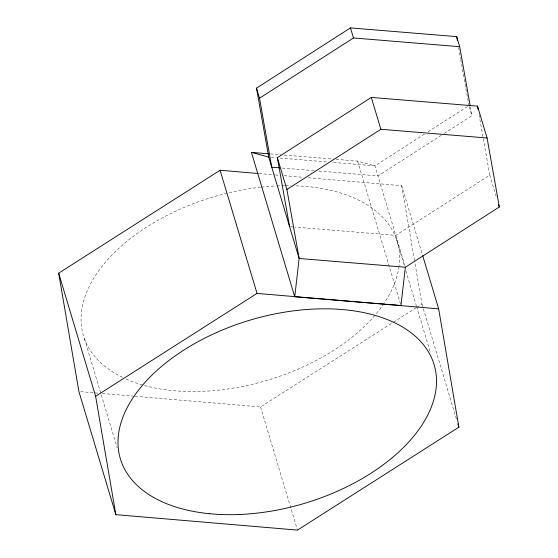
<?xml version="1.0" encoding="UTF-8"?>
<svg xmlns="http://www.w3.org/2000/svg" width="558" height="558" viewBox="0 0 558 558"><rect width="100%" height="100%" fill="white"/><g stroke="black" fill="none" stroke-linecap="round" stroke-linejoin="round"><path stroke-width="0.42" stroke-dasharray="2.79 2.09" d="M424.478 134.094L374.948 165.852L331.773 162.301M428.119 131.758L467.458 106.543M441.336 135.287L377.961 175.916L317.516 170.95M444.252 133.418L471.935 115.673L470.268 106.306M479.036 114.662L489.771 175.121L395.803 235.371L294.77 227.064M135.12 396.285L260.53 406.949L392.588 322.747M393.32 322.28L416.066 307.779M416.798 307.312L421.932 304.04L414.901 262.874M270.421 153.938L280.779 154.789M284.231 155.075L332.589 159.051M336.042 159.33L357.629 161.109L374.948 165.852L404.864 265.587M271.327 157.335L276.503 157.761M279.963 158.047L327.455 161.946M282.118 168.035L314.063 170.664M290.453 226.708L293.906 226.994M259.003 173.566L274.571 174.884M275.436 174.961L279.76 175.331M284.085 175.693L303.113 177.311M308.302 177.751L401.711 185.695L422.434 254.762M80.624 391.653L97.922 393.125M102.247 393.495L134.255 396.215M469.145 106.383L471.935 115.673M489.771 175.121L496.627 197.992M421.932 304.04L456.883 420.537M396.131 238.378L404.376 265.838M405.868 270.832L416.359 305.784M416.603 306.614L430.588 353.214M357.629 161.109L400.449 303.824M260.53 406.949L297.477 530.1M84.474 338.825L117.18 447.83M458.634 47.702L460.601 58.771M460.755 59.622L464.075 78.357M464.228 79.208L468.915 105.608M401.711 185.695L414.754 262.016M296.019 185.828A163.787 95.578 -16.7 0 1 399.103 265.65M398.991 266.494A163.787 95.578 -16.7 0 1 384.399 302.806M383.946 303.482A163.787 95.578 -16.7 0 1 375.374 314.754M374.843 315.375A163.787 95.578 -16.7 0 1 125.592 378.805M122.544 377.382A163.787 95.578 -16.7 0 1 99.038 270.33A163.787 95.578 -16.7 0 1 260.614 187.216M261.479 187.118A163.787 95.578 -16.7 0 1 276.036 185.954M276.88 185.919A163.787 95.578 -16.7 0 1 284.796 185.681M285.668 185.674A163.787 95.578 -16.7 0 1 290.878 185.688"/><path stroke-width="0.84" d="M405.359 267.219L400.951 305.491L294.736 296.758L299.144 258.487L286.903 189.511L277.347 157.663L371.314 97.42L477.529 106.146L487.085 138L499.326 206.976L405.359 267.219L299.144 258.487L268.733 157.119L256.492 88.143L350.459 27.9L456.674 36.633L459.694 46.698L470.122 105.455M279.523 167.825L271.753 167.184L259.512 98.208L353.479 37.965L459.694 46.698M286.903 189.511L380.87 129.268L487.085 138M422.685 255.592L438.658 308.846L458.885 427.191L297.477 530.1L115.848 514.664L78.894 391.507L58.674 273.162L220.082 170.253L258.138 173.489M115.848 514.664L95.62 396.313L257.029 293.41L438.658 308.846M294.736 296.758L251.421 152.376L268.691 153.799M251.421 152.376L268.733 157.119M498.587 204.528L499.326 206.976M350.459 27.9L353.479 37.965M371.314 97.42L380.87 129.268M457.881 423.864L458.885 427.191M256.492 88.143L259.512 98.208M220.082 170.253L257.029 293.41M58.674 273.162L95.62 396.313M477.529 106.146L478.129 109.556M456.674 36.633L457.427 40.887M277.347 157.663L289.588 226.639M209.25 513.688A163.787 95.578 -16.7 0 0 435.979 373.19A163.787 95.578 -16.7 0 0 186.532 348.38A163.787 95.578 -16.7 0 0 209.25 513.688"/></g></svg>
